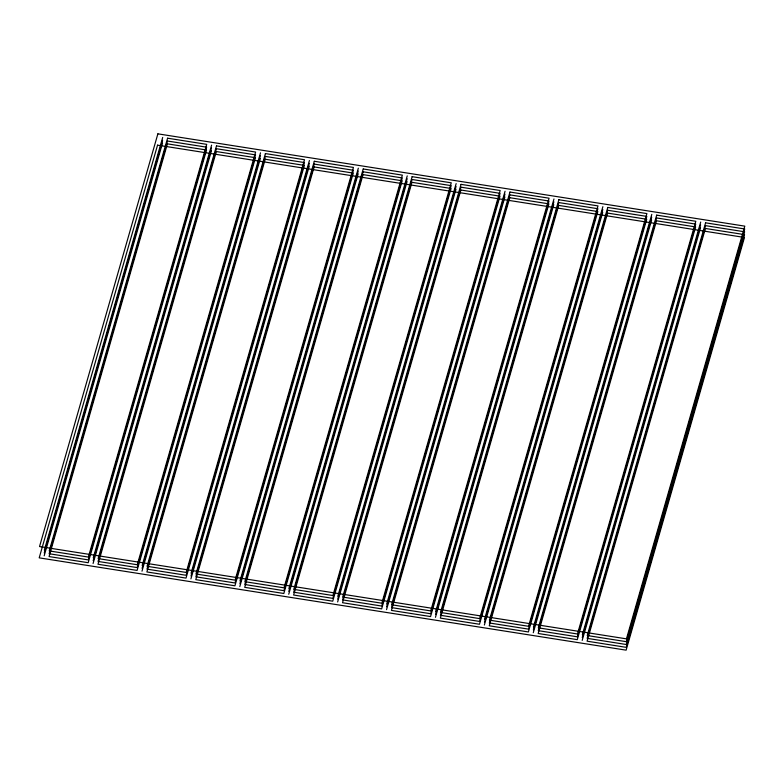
<?xml version="1.0" encoding="UTF-8"?>
<svg xmlns="http://www.w3.org/2000/svg" width="784" height="784" viewBox="0 0 784 784"><rect width="100%" height="100%" fill="white"/><g stroke="black" fill="none" stroke-linecap="round" stroke-linejoin="round"><path stroke-width="1.18" d="M44.345 550.143L162.69 137.435M44.257 552.965L162.602 140.258M44.178 555.797L162.523 143.09M93.257 557.836L211.602 145.128M93.169 560.658L211.513 147.951M93.08 563.49L211.435 150.783M142.159 565.529L260.504 152.821M142.08 568.351L260.425 155.644M141.992 571.183L260.337 158.466M191.071 573.222L309.415 160.514M190.992 576.044L309.337 163.337M190.904 578.876L309.249 166.159M239.982 580.915L358.327 168.197M239.894 583.737L358.239 171.03M239.816 586.569L358.161 173.852M288.894 588.608L407.239 175.89M288.806 591.43L407.151 178.723M288.728 594.262L407.072 181.545M337.806 596.301L456.151 183.583M337.718 599.123L456.063 186.416M337.63 601.955L455.984 189.238M386.708 603.994L505.053 191.276M386.63 606.816L504.974 194.109M386.541 609.648L504.886 196.931M435.62 611.687L553.965 198.969M435.541 614.509L553.886 201.802M435.453 617.341L553.798 204.624M484.532 619.38L602.876 206.662M484.443 622.202L602.798 209.495M484.365 625.024L602.71 212.317M533.443 627.073L651.788 214.355M533.355 629.895L651.7 217.188M533.277 632.717L651.622 220.01M582.355 634.756L700.7 222.048M582.267 637.588L700.612 224.881M582.189 640.41L700.533 227.703M157.878 133.839L39.533 546.546L626.455 638.852L744.8 226.145L157.878 133.839M157.545 145.148L39.2 557.855L626.122 650.161L744.467 237.454L157.545 145.148M167.58 138.2L49.235 550.917L88.357 557.071L206.711 144.354L167.58 138.2M167.492 141.032L49.147 553.739L88.278 559.894L206.623 147.186L167.492 141.032M167.413 143.854L49.069 556.562L88.19 562.716L206.535 150.009L167.413 143.854M216.492 145.893L98.147 558.6L137.269 564.754L255.613 152.047L216.492 145.893M216.404 148.725L98.059 561.432L137.19 567.587L255.535 154.879L216.404 148.725M216.325 151.547L97.98 564.255L137.102 570.409L255.447 157.702L216.325 151.547M265.404 153.586L147.049 566.293L186.18 572.447L304.525 159.74L265.404 153.586M265.315 156.418L146.971 569.125L186.102 575.28L304.447 162.562L265.315 156.418M265.227 159.24L146.882 571.948L186.014 578.102L304.359 165.395L265.227 159.24M314.306 161.279L195.961 573.986L235.092 580.14L353.437 167.433L314.306 161.279M314.227 164.101L195.882 576.818L235.004 582.973L353.349 170.255L314.227 164.101M314.139 166.933L195.794 579.641L234.926 585.795L353.27 173.088L314.139 166.933M363.217 168.972L244.873 581.679L284.004 587.833L402.349 175.126L363.217 168.972M363.139 171.794L244.794 584.511L283.916 590.666L402.261 177.948L363.139 171.794M363.051 174.626L244.706 587.334L283.837 593.488L402.182 180.781L363.051 174.626M412.129 176.665L293.784 589.372L332.916 595.526L451.261 182.819L412.129 176.665M412.041 179.487L293.696 592.204L332.828 598.359L451.172 185.641L412.041 179.487M411.963 182.319L293.618 595.027L332.739 601.181L451.084 188.474L411.963 182.319M461.041 184.358L342.696 597.065L381.818 603.219L500.163 190.512L461.041 184.358M460.953 187.18L342.608 599.897L381.739 606.052L500.084 193.334L460.953 187.18M460.874 190.012L342.53 602.72L381.651 608.874L499.996 196.167L460.874 190.012M509.953 192.051L391.608 604.758L430.73 610.912L549.074 198.205L509.953 192.051M509.865 194.873L391.52 607.59L430.651 613.745L548.996 201.027L509.865 194.873M509.776 197.705L391.432 610.413L430.563 616.567L548.908 203.86L509.776 197.705M558.855 199.744L440.51 612.451L479.641 618.605L597.986 205.898L558.855 199.744M558.776 202.566L440.432 615.283L479.553 621.438L597.898 208.72L558.776 202.566M558.688 205.398L440.343 618.106L479.475 624.26L597.82 211.553L558.688 205.398M607.767 207.437L489.422 620.144L528.553 626.298L646.898 213.591L607.767 207.437M607.688 210.259L489.343 622.976L528.465 629.121L646.81 216.413L607.688 210.259M607.6 213.091L489.255 625.799L528.387 631.953L646.731 219.246L607.6 213.091M656.678 215.13L538.334 627.837L577.465 633.991L695.81 221.284L656.678 215.13M656.59 217.952L538.245 630.659L577.377 636.814L695.722 224.106L656.59 217.952M656.512 220.784L538.167 633.492L577.289 639.646L695.643 226.929L656.512 220.784M705.59 222.823L587.245 635.53L626.367 641.684L744.712 228.977L705.59 222.823M705.502 225.645L587.157 638.352L626.289 644.507L744.633 231.799L705.502 225.645M705.424 228.467L587.079 641.185L626.2 647.339L744.545 234.622L705.424 228.467"/></g></svg>
